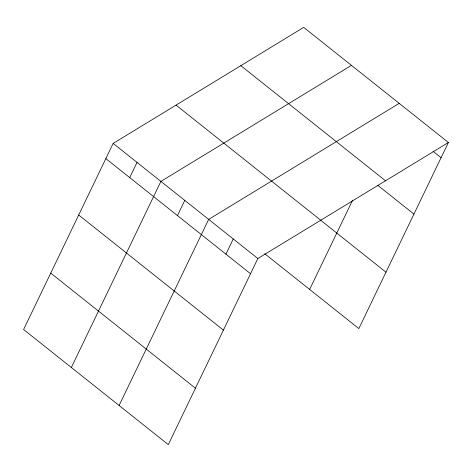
<?xml version="1.0" encoding="UTF-8"?>
<svg xmlns="http://www.w3.org/2000/svg" width="472" height="472" viewBox="0 0 472 472"><rect width="100%" height="100%" fill="white"/><g stroke="black" fill="none" stroke-linecap="round" stroke-linejoin="round"><path stroke-width="0.71" d="M113.162 143.411L23.6 329.509L168.303 444.618L257.859 258.526L448.4 142.491L303.697 27.382L113.162 143.411L257.859 258.526M129.717 177.614L137.039 162.409M71.349 367.493L160.911 181.401L351.451 65.366M177.472 215.598L184.788 200.393M119.103 405.483L208.665 219.386L399.2 103.356M225.946 254.166L233.262 238.956M309.644 289.448L352.625 200.134M448.4 142.491L358.838 328.589L264.733 253.724M433.072 151.329L441.084 157.701M240.82 65.673L385.524 180.782M377.901 185.419L413.944 214.093M176.038 105.12L320.742 220.235M320.866 220.394L385.978 272.197M105.84 158.621L250.543 273.731M78.7 215.014L223.403 330.123M50.74 273.111L195.443 388.226"/></g></svg>
